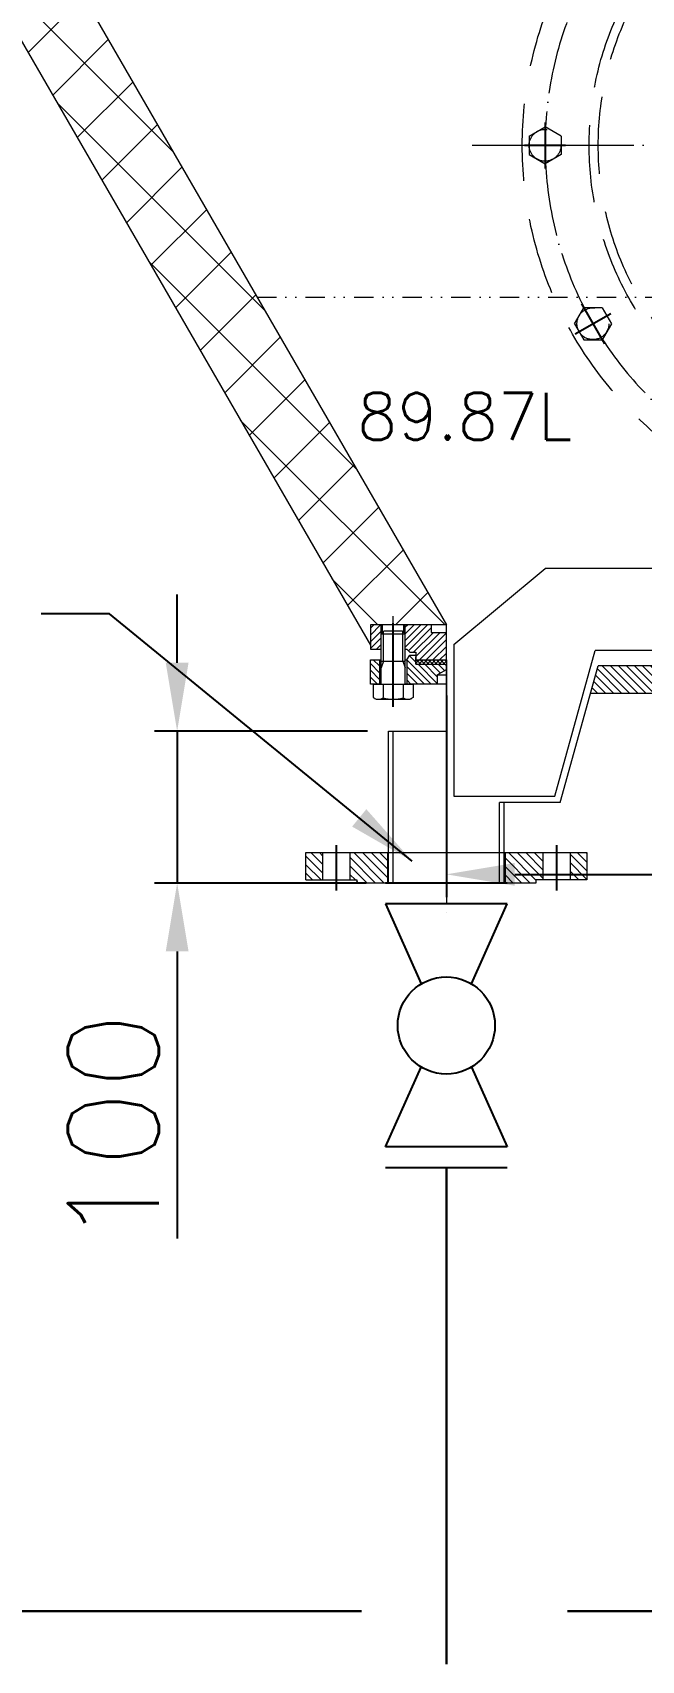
# Model space of a CAD drawing. Header units: millimetres. Extents: x 12181 to 44419, y -180123 to -157321.
# Drawn here: x 20759 to 21160, y -167642 to -166570 of the extents above; entities that cross this region are included whole.
import ezdxf

# ---------------------------------------------------------------- set-up
doc = ezdxf.new("R2010")
doc.units = ezdxf.units.MM
doc.header["$LTSCALE"] = 2
doc.header["$MEASUREMENT"] = 0
for name, pattern in [('ACAD_ISO04W100', [30, 24, -3, 0, -3]), ('CENTER', [50.8, 31.75, -6.35, 6.35, -6.35]), ('CENTER2', [28.575, 19.05, -3.175, 3.175, -3.175]), ('DASHEDX2', [38.1, 25.4, -12.7]), ('DIVIDE2', [15.875, 6.35, -3.175, 0, -3.175, 0, -3.175])]:
    doc.linetypes.add(name, pattern=pattern)
doc.layers.get('0').update_dxf_attribs({"lineweight": 20})
for name, color, linetype, lineweight in [('1', 1, 'Continuous', 9), ('中心线', 1, 'CENTER2', 13), ('中心线层', 1, 'ACAD_ISO04W100', 9), ('剖面线层', 4, 'Continuous', 9), ('尺寸线层', 3, 'Continuous', 13), ('工艺线', 4, 'Continuous', 30), ('细实线', 8, 'Continuous', 13), ('虚线', 142, 'DASHEDX2', 13)]:
    doc.layers.add(name, color=color, linetype=linetype, lineweight=lineweight)
doc.layers.add('3', color=3, linetype='CENTER')
doc.layers.add('P-FITT', color=7, linetype='Continuous')
doc.styles.add('HZ', font='txt.shx', dxfattribs={"bigfont": 'hztxt.shx'})
doc.styles.get("Standard").update_dxf_attribs({"font": 'txt.shx', "bigfont": 'hztxt.shx'})
doc.dimstyles.new('总装图', dxfattribs={"dimscale": 1.5, "dimtxt": 40, "dimasz": 30, "dimexe": 10, "dimexo": 5, "dimgap": 8, "dimtad": 1, "dimdec": 0, "dimtxsty": 'Standard', "dimcen": 2.5, "dimadec": 0, "dimazin": 0, "dimtfac": 1, "dimtdec": 0, "dimtmove": 0, "dimatfit": 3, "dimfxl": 1, "dimarcsym": 0})

# ---------------------------------------------------------------- blocks, each defined once
blk = doc.blocks.new('*D2195')
at = {"layer": 'Defpoints', "color": 0}
for p in [(20388.2, -165845.6), (22274.8, -165845.6), (21532.5, -166339.8), (21031.5, -166959.8), (21631.5, -166959.8)]:
    blk.add_point(p, dxfattribs=at)
at = {"layer": '尺寸线层', "color": 0, "lineweight": -2}
blk.add_arc((21331.5, -167479.4), 1157.2, 62.2282, 117.7718, dxfattribs=at)
at = {"layer": '尺寸线层', "color": 0}
for points in [[(20796, -166462.1), (20788.7, -166448.9), (20752.9, -166477.2)], [(21874.3, -166448.9), (21867.1, -166462.1), (21910.1, -166477.2)]]:
    blk.add_solid(points, dxfattribs=at)
at = {"layer": '尺寸线层', "color": 0, "insert": (21331.5, -166280.2), "char_height": 60, "attachment_point": 5}
blk.add_mtext('60°', dxfattribs=at)
blk = doc.blocks.new('*D2272')
at = {"layer": 'Defpoints', "color": 0}
for p in [(20987, -167029.8), (20854.3, -167129.8), (20986.3, -167129.8)]:
    blk.add_point(p, dxfattribs=at)
at = {"layer": '尺寸线层', "color": 0, "lineweight": -2}
for p, q in [((20854.3, -166984.8), (20854.3, -166939.8)), ((20979.5, -167029.8), (20839.3, -167029.8)), ((20854.3, -167029.8), (20854.3, -167129.8)), ((20978.8, -167129.8), (20839.3, -167129.8)), ((20854.3, -167174.8), (20854.3, -167363.8))]:
    blk.add_line(p, q, dxfattribs=at)
at = {"layer": '尺寸线层', "color": 0}
for points in [[(20846.8, -166984.8), (20861.8, -166984.8), (20854.3, -167029.8)], [(20846.8, -167174.8), (20861.8, -167174.8), (20854.3, -167129.8)]]:
    blk.add_solid(points, dxfattribs=at)
at = {"layer": '尺寸线层', "color": 0, "insert": (20812.3, -167291.8), "char_height": 60, "attachment_point": 5, "rotation": 90}
blk.add_mtext('100', dxfattribs=at)
blk = doc.blocks.new('*D2270')
at = {"layer": 'Defpoints', "color": 0}
for p in [(21031.5, -166998.8), (21631.5, -166998.8), (21631.5, -167124.1)]:
    blk.add_point(p, dxfattribs=at)
at = {"layer": '尺寸线层', "color": 0, "lineweight": -2}
for p, q in [((21031.5, -167006.3), (21031.5, -167139.1)), ((21631.5, -167006.3), (21631.5, -167139.1)), ((21076.5, -167124.1), (21586.5, -167124.1))]:
    blk.add_line(p, q, dxfattribs=at)
at = {"layer": '尺寸线层', "color": 0}
for points in [[(21076.5, -167116.6), (21076.5, -167131.6), (21031.5, -167124.1)], [(21586.5, -167116.6), (21586.5, -167131.6), (21631.5, -167124.1)]]:
    blk.add_solid(points, dxfattribs=at)
at = {"layer": '尺寸线层', "color": 0, "insert": (21331.5, -167082.1), "char_height": 60, "attachment_point": 5}
blk.add_mtext('%%C600*6', dxfattribs=at)
blk = doc.blocks.new('*U1396', base_point=(600, 295.1))
at = {"color": 7}
for p, q in [((589.5, 301.1), (600, 307.2)), ((589.5, 301.1), (589.5, 289)), ((610.5, 301.1), (600, 307.2)), ((610.5, 301.1), (610.5, 289)), ((589.5, 289), (600, 282.9)), ((610.5, 289), (600, 282.9))]:
    blk.add_line(p, q, dxfattribs=at)
blk.add_circle((600, 295.1), 10.5, dxfattribs=at)
at = {"layer": '3', "color": 3}
for p, q in [((600, 310.2), (600, 279.9)), ((586.5, 295.1), (613.5, 295.1))]:
    blk.add_line(p, q, dxfattribs=at)
blk = doc.blocks.new('A$C630E34C9')
for radius in [250, 206, 200]:
    blk.add_circle((0, 0), radius)
at = {"layer": '中心线层'}
for p, q in [((0, 271.8), (0, -284.5)), ((-282.9, 0), (-245.5, 0)), ((-224.5, 0), (274.3, 0))]:
    blk.add_line(p, q, dxfattribs=at)
blk.add_arc((0, 0), 235, 182.9145, 177.0855, dxfattribs=at)
for p, rotation in [((0, 235), 270), ((-117.5, 203.5), 300.0000000000624), ((117.5, 203.5), 239.9999999999376), ((-203.5, 117.5), 329.9999999999897), ((203.5, 117.5), 210.0000000000103), ((235, 0), 180), ((-203.5, -117.5), 30.00000000001032), ((203.5, -117.5), 149.9999999999897), ((-117.5, -203.5), 59.99999999993758), ((117.5, -203.5), 120.0000000000624), ((0, -235), 90)]:
    blk.add_blockref('*U1396', p, dxfattribs=dict(rotation=rotation))
blk.add_blockref('*U1396', (-235, 0))
blk = doc.blocks.new('*U1439', base_point=(-70.7, 734.2))
at = {"color": 7}
for p, q in [((-79.6, 747.3), (-80.7, 745.5)), ((-80.7, 745.5), (-80.7, 722.9)), ((-70.7, 747.3), (-79.6, 747.3)), ((-70.7, 740.8), (-79.6, 740.8)), ((-70.7, 747.3), (-70.7, 721.1)), ((-70.7, 742.2), (-37.7, 742.2)), ((-55.7, 742.2), (-55.7, 726.2)), ((-37.7, 742.2), (-37.7, 726.2)), ((-37.7, 742.2), (-35.7, 740.2)), ((-35.7, 740.2), (-35.7, 728.2)), ((-70.7, 734.2), (-70.7, 734.2)), ((-70.7, 734.2), (-70.7, 734.2)), ((-70.7, 734.2), (-70.7, 734.2)), ((-79.6, 721.1), (-80.7, 722.9)), ((-70.7, 727.7), (-79.6, 727.7)), ((-70.7, 721.1), (-79.6, 721.1)), ((-70.7, 726.2), (-37.7, 726.2)), ((-35.7, 728.2), (-37.7, 726.2))]:
    blk.add_line(p, q, dxfattribs=at)
for centre, radius, start, end in [((-74.9, 744), 5.79, 154.3842, 214.3842), ((-59, 734.2), 21.7, 162.412, 197.588), ((-74.9, 724.4), 5.79, 145.6158, 205.6158)]:
    blk.add_arc(centre, radius, start, end, dxfattribs=at)
at = {"layer": '1', "color": 1}
for p, q in [((-55.7, 740.6), (-60.1, 742.2)), ((-55.7, 740.6), (-36.1, 740.6)), ((-55.7, 727.8), (-60.1, 726.2)), ((-55.7, 727.8), (-36.1, 727.8))]:
    blk.add_line(p, q, dxfattribs=at)
at = {"layer": '3', "color": 3, "ltscale": 2}
blk.add_line((-85.7, 734.2), (-30.7, 734.2), dxfattribs=at)
blk = doc.blocks.new('A$C418601B7')
at = {"layer": 'P-FITT', "color": 7}
for p, q in [((-2.345, 1), (-2.345, -1)), ((-2, 1), (-2, -1)), ((-0.686, 0.412), (-2, 1)), ((0.686, 0.412), (2, 1)), ((2, 1), (2, -1)), ((2.345, 1), (2.345, -1)), ((-2, -1), (-0.686, -0.412)), ((2, -1), (0.686, -0.412))]:
    blk.add_line(p, q, dxfattribs=at)
blk.add_circle((0, 0), 0.8, dxfattribs=at)
blk = doc.blocks.new('A$C082A5A86')
at = {"layer": '工艺线', "xscale": 40, "yscale": 40, "zscale": 40}
blk.add_blockref('A$C418601B7', (-93.8, 0), dxfattribs=at)
blk = doc.blocks.new('*U2346')
at = {"linetype": 'Continuous'}
h = blk.add_hatch(dxfattribs=at)
h.set_pattern_fill('U', color=1, scale=4, angle=45, style=0, pattern_type=0)
h.set_pattern_definition([(45, (0, 0), (-2.82842712, 2.82842712), [])])
h.paths.add_polyline_path([(51778.4, -37886.1), (51767.4, -37886.1), (51767.4, -37904.1), (51778.4, -37904.1)])
h.paths.add_polyline_path([(51821.2, -37886.1), (51796.4, -37886.1), (51796.4, -37904.1), (51800.9, -37904.1), (51800.9, -37906.1), (51821.2, -37906.1)])
h.paths.add_polyline_path([(51923.4, -37886.1), (51898.7, -37886.1), (51898.7, -37906.1), (51918.9, -37906.1), (51918.9, -37904.1), (51923.4, -37904.1)])
h.paths.add_polyline_path([(51952.4, -37886.1), (51941.4, -37886.1), (51941.4, -37904.1), (51952.4, -37904.1)])
blk = doc.blocks.new('*U2347', base_point=(51859.9, -37906.1))
at = {"color": 7, "linetype": 'Continuous'}
for p, q in [((51952.4, -37886.1), (51767.4, -37886.1)), ((51767.4, -37886.1), (51767.4, -37904.1)), ((51778.4, -37886.1), (51778.4, -37904.1)), ((51796.4, -37886.1), (51796.4, -37904.1)), ((51821.2, -37886.1), (51821.2, -37906.1)), ((51898.7, -37886.1), (51898.7, -37906.1)), ((51923.4, -37886.1), (51923.4, -37904.1)), ((51941.4, -37886.1), (51941.4, -37904.1)), ((51952.4, -37904.1), (51952.4, -37886.1)), ((51767.4, -37904.1), (51800.9, -37904.1)), ((51800.9, -37904.1), (51800.9, -37906.1)), ((51952.4, -37904.1), (51918.9, -37904.1)), ((51918.9, -37904.1), (51918.9, -37906.1)), ((51800.9, -37906.1), (51918.9, -37906.1))]:
    blk.add_line(p, q, dxfattribs=at)
at = {"layer": '3', "color": 3, "linetype": 'Continuous'}
for p, q in [((51787.4, -37881.1), (51787.4, -37911.1)), ((51859.9, -37881.1), (51859.9, -37911.1)), ((51932.4, -37881.1), (51932.4, -37911.1))]:
    blk.add_line(p, q, dxfattribs=at)
at = {"color": 1, "linetype": 'Continuous'}
blk.add_blockref('*U2346', (0, 0), dxfattribs=at)

msp = doc.modelspace()

# ---------------------------------------------------------------- hatches: boundary and pattern name
at = {"layer": '剖面线层'}
h = msp.add_hatch(dxfattribs=at)
h.set_pattern_fill('ANSI37', color=256, scale=250, style=0)
h.paths.add_polyline_path([(20381.5, -161294, 0.414214), (20331.5, -161344), (20331.5, -162318.9), (20375.1, -162318.9), (20375.1, -162270.9), (20381.5, -162270.9)])
h.paths.add_polyline_path([(22331.5, -161344, 0.414214), (22281.5, -161294), (22281.5, -162270.9), (22287.9, -162270.9), (22287.9, -162318.9), (22331.5, -162318.9)])
h.paths.add_polyline_path([(22331.5, -162318.9), (22285.3, -162318.9), (22285.3, -162622.9), (22331.5, -162622.9)])
h.paths.add_polyline_path([(20377.7, -162318.9), (20331.5, -162318.9), (20331.5, -162622.9), (20377.7, -162622.9)])
h.paths.add_polyline_path([(20381.5, -162670.9), (20375.1, -162670.9), (20375.1, -162638.9), (20331.5, -162638.9), (20331.5, -162738.9), (20381.5, -162738.9)])
h.paths.add_polyline_path([(22331.5, -162638.9), (22287.9, -162638.9), (22287.9, -162670.9), (22281.5, -162670.9), (22281.5, -162738.9), (22331.5, -162738.9)])
h.paths.add_polyline_path([(22331.5, -162738.9), (22281.5, -162738.9), (22281.5, -164614), (22331.5, -164564)])
h.paths.add_polyline_path([(20381.5, -162738.9), (20331.5, -162738.9), (20331.5, -163794), (20381.5, -163794)])
h.paths.add_polyline_path([(20381.5, -163794), (20331.5, -163794), (20331.5, -164832), (20381.5, -164832)])
h.paths.add_polyline_path([(20381.5, -165155.9), (20331.5, -165155.9), (20331.5, -165608.9), (20381.5, -165608.9)])
h.paths.add_polyline_path([(20381.5, -165608.9), (20331.5, -165608.9), (20331.5, -165820.6, 0.131652), (20344.9, -165870.6), (20981.5, -166973.2), (20981.5, -166959.8), (21031.5, -166959.8), (20388.2, -165845.6, -0.131652), (20381.5, -165820.6), (20381.5, -165794)])
h.paths.add_polyline_path([(22318.1, -165870.6, 0.131652), (22331.5, -165820.6), (22331.5, -165608.9), (22281.5, -165608.9), (22281.5, -165794), (22281.5, -165820.6, -0.131652), (22274.8, -165845.6), (21631.5, -166959.8), (21681.5, -166959.8), (21681.5, -166973.2)])
h.paths.add_polyline_path([(22331.5, -164724), (22281.5, -164674), (22281.5, -165608.9), (22331.5, -165608.9)])
at = {"layer": '细实线'}
h = msp.add_hatch(dxfattribs=at)
h.set_pattern_fill('ANSI31', color=256, scale=25, style=0)
h.set_pattern_definition([(45, (46297.566, -14645.231), (-2.20970869, 2.20970869), [])])
h.paths.add_polyline_path([(21031.5, -166964.8), (21021.5, -166964.8), (21021.5, -166959.8), (21004.5, -166959.8), (21004.5, -166975.8), (21005.5, -166975.8), (21007.5, -166977.8), (21011.5, -166977.8), (21011.5, -166982.8), (21031.5, -166982.8)])
h.paths.add_polyline_path([(20988.5, -166965.8), (20988.5, -166959.8), (20981.5, -166959.8), (20981.5, -166975.8), (20988.5, -166975.8)])
h.paths.add_polyline_path([(21658.5, -166959.8), (21641.6, -166959.8), (21641.6, -166964.8), (21631.5, -166964.8), (21631.5, -166982.8), (21651.5, -166982.8), (21651.5, -166980.8), (21651.5, -166977.8), (21655.5, -166977.8), (21657.5, -166975.8), (21658.5, -166975.8)])
h.paths.add_polyline_path([(21681.5, -166959.8), (21674.5, -166959.8), (21674.5, -166965.8), (21674.5, -166975.8), (21681.5, -166975.8)])
h = msp.add_hatch(dxfattribs=at)
h.set_pattern_fill('ANSI31', color=256, scale=25, angle=90, style=0)
h.set_pattern_definition([(135, (46297.566, -14645.231), (-2.20970869, -2.20970869), [])])
h.paths.add_polyline_path([(20987.5, -166982.8), (20981.5, -166982.8), (20981.5, -166998.8), (20987.5, -166998.8)])
h.paths.add_polyline_path([(21031.5, -166989.3), (21031.5, -166985.8), (21011.5, -166985.8), (21011.5, -166980.8), (21011.5, -166979.8), (21007.5, -166979.8), (21005.5, -166982.8), (21005.5, -166998.8), (21009.6, -166998.8), (21025.5, -166998.8), (21025.5, -166992.8)])
h.paths.add_polyline_path([(21657.5, -166982.8), (21655.5, -166979.8), (21651.5, -166979.8), (21651.5, -166982.8), (21651.5, -166985.8), (21631.5, -166985.8), (21631.5, -166989.3), (21637.5, -166992.8), (21637.5, -166998.8), (21657.5, -166998.8)])
h.paths.add_polyline_path([(21681.5, -166982.8), (21675.5, -166982.8), (21675.5, -166998.8), (21679.6, -166998.8), (21681.5, -166998.8)])
h = msp.add_hatch(dxfattribs=at)
h.set_pattern_fill('ANSI37', color=256, scale=15, style=0)
h.set_pattern_definition([(45, (46297.5661, -14645.2311), (-1.325825215, 1.325825215), []), (135, (46297.5661, -14645.2311), (-1.325825215, -1.325825215), [])])
h.paths.add_polyline_path([(21651.5, -166982.8), (21631.5, -166982.8), (21631.5, -166985.8), (21651.5, -166985.8)])
h.paths.add_polyline_path([(21031.5, -166982.8), (21011.5, -166982.8), (21011.5, -166985.8), (21031.5, -166985.8)])
h = msp.add_hatch(dxfattribs=at)
h.set_pattern_fill('ANSI31', color=256, scale=30, angle=90, style=0)
h.set_pattern_definition([(135, (45733.566, -14445.231), (-2.65165043, -2.65165043), [])])
h.paths.add_polyline_path([(21210.6, -167004.7), (21210.6, -166992.5), (21212.3, -166990.7), (21216.6, -166990.7), (21216.6, -166986.7), (21131.5, -166986.7), (21126.5, -167004.7)])
h.paths.add_polyline_path([(21276.5, -167004.7), (21276.5, -166986.7), (21216.6, -166986.7), (21216.6, -166990.7), (21220.8, -166990.7), (21222.6, -166992.5), (21222.6, -167004.7)])
h.paths.add_polyline_path([(21386.5, -166986.7), (21386.5, -167004.7), (21440.5, -167004.7), (21440.5, -166992.5), (21442.2, -166990.7), (21446.5, -166990.7), (21446.5, -166986.7)])
h.paths.add_polyline_path([(21536.5, -167004.7), (21531.5, -166986.7), (21446.5, -166986.7), (21446.5, -166990.7), (21450.7, -166990.7), (21452.5, -166992.5), (21452.5, -167004.7)])

# ---------------------------------------------------------------- linework, layer by layer
for p, q in [((20388.2, -165845.6), (21031.5, -166959.8)), ((20344.9, -165870.6), (20981.5, -166973.2)), ((21036.5, -166972.7), (21096.5, -166922.7)), ((21296.5, -166922.7), (21096.5, -166922.7)), ((21031.5, -166959.8), (20981.5, -166959.8)), ((20981.5, -166959.8), (20981.5, -166975.8)), ((20989.5, -166964.8), (20989.5, -166959.8)), ((21003.5, -166964.8), (21003.5, -166959.8)), ((21021.5, -166959.8), (21021.5, -166964.8)), ((21031.5, -166982.8), (21031.5, -166959.8)), ((21021.5, -166964.8), (21031.5, -166964.8)), ((20981.5, -166975.8), (20988.5, -166975.8)), ((21004.5, -166975.8), (21005.5, -166975.8)), ((21005.5, -166975.8), (21007.5, -166977.8)), ((21005.5, -166982.8), (21007.5, -166979.8)), ((21007.5, -166977.8), (21011.5, -166977.8)), ((21007.5, -166979.8), (21011.5, -166979.8)), ((21011.5, -166977.8), (21011.5, -166982.8)), ((21011.5, -166985.8), (21011.5, -166980.8)), ((21036.5, -166972.7), (21036.5, -167072.7)), ((21102.9, -167072.7), (21129.5, -166976.7)), ((21296.5, -166976.7), (21129.5, -166976.7)), ((20981.5, -166982.8), (20988.5, -166982.8)), ((20981.5, -166998.8), (20981.5, -166982.8)), ((20987.5, -166982.8), (20987.5, -166998.8)), ((21004.5, -166982.8), (21005.5, -166982.8)), ((21005.5, -166982.8), (21005.5, -166998.8)), ((21011.5, -166982.8), (21031.5, -166982.8)), ((21011.5, -166985.8), (21031.5, -166985.8)), ((21025.5, -166992.8), (21031.5, -166989.3)), ((21031.5, -166982.8), (21031.5, -166985.8)), ((21031.5, -167024), (21031.5, -166985.8)), ((21031.5, -166985.8), (21031.5, -167029.8)), ((21106.5, -167076.7), (21131.5, -166986.7)), ((21276.5, -166986.7), (21131.5, -166986.7)), ((20988.5, -166998.8), (20981.5, -166998.8)), ((21031.5, -166998.8), (21004.5, -166998.8)), ((21025.5, -166992.8), (21031.5, -166992.8)), ((21025.5, -166992.8), (21025.5, -166998.8)), ((21126.5, -167004.7), (21210.6, -167004.7)), ((20993.5, -167129.8), (20993.5, -167029.8)), ((20993.5, -167029.8), (21031.5, -167029.8)), ((20996.5, -167129.8), (20996.5, -167029.8)), ((21036.5, -167072.7), (21102.9, -167072.7)), ((21106.5, -167076.7), (21066.5, -167076.7)), ((21066.5, -167129.8), (21066.5, -167076.7)), ((21069.5, -167129.8), (21069.5, -167076.7))]:
    msp.add_line(p, q)
at = {"layer": '中心线'}
msp.add_line((21031.5, -167134.8), (21031.5, -167021.8), dxfattribs=at)
at = {"layer": '中心线层'}
for p, q in [((20996.5, -166963.8), (20996.5, -166954.1)), ((21031.5, -167035.1), (21031.5, -167149.2))]:
    msp.add_line(p, q, dxfattribs=at)
at = {"layer": '工艺线'}
for p, q in [((21031.5, -167317.4), (21031.5, -167644.1)), ((18961.8, -167609.4), (20975.7, -167609.4)), ((21111.2, -167609.4), (21319.7, -167609.4))]:
    msp.add_line(p, q, dxfattribs=at)
at = {"layer": '细实线', "linetype": 'DIVIDE2'}
msp.add_line((20906.9, -166744), (21756.1, -166744), dxfattribs=at)
at = {"layer": '细实线'}
for p, q in [((20988.5, -166965.8), (20988.5, -166959.8)), ((21004.5, -166975.8), (21004.5, -166959.8))]:
    msp.add_line(p, q, dxfattribs=at)

# ---------------------------------------------------------------- block references
for name, p, rotation in [('*U1439', (20996.5, -166998.8), 90), ('A$C082A5A86', (21031.5, -167317.4), 270)]:
    msp.add_blockref(name, p, dxfattribs=dict(rotation=rotation))
at = {"color": 1, "linetype": 'Continuous', "xscale": -1}
msp.add_blockref('*U2347', (21031.5, -167129.8), dxfattribs=at)
at = {"layer": '虚线'}
msp.add_blockref('A$C630E34C9', (21331.5, -166644), dxfattribs=at)

# ---------------------------------------------------------------- texts
at = {"layer": '尺寸线层', "style": 'HZ'}
msp.add_text('89.87L', height=30.87, dxfattribs=at).set_placement((20972.8, -166837.9))

# ---------------------------------------------------------------- dimensions: what is measured, and where the dimension line sits
at = {"layer": '尺寸线层'}
dim = msp.add_angular_dim_2l(base=(21532.5, -166339.8), line1=((20388.2, -165845.6), (21031.5, -166959.8)), line2=((22274.8, -165845.6), (21631.5, -166959.8)), dimstyle='总装图', dxfattribs=at)
dim.commit()
dim.dimension.update_dxf_attribs({"geometry": '*D2195', "text_midpoint": (21331.5, -166280.2)})
dim = msp.add_linear_dim(base=(20854.3, -167129.8), p1=(20987, -167029.8), p2=(20986.3, -167129.8), angle=90, dimstyle='总装图', dxfattribs=at)
dim.commit()
dim.dimension.update_dxf_attribs({"geometry": '*D2272', "text_midpoint": (20812.3, -167291.8)})
dim = msp.add_linear_dim(base=(21631.5, -167124.1), p1=(21031.5, -166998.8), p2=(21631.5, -166998.8), text='%%C600*6', dimstyle='总装图', dxfattribs=at)
dim.commit()
dim.dimension.update_dxf_attribs({"geometry": '*D2270', "text_midpoint": (21331.5, -167082.1)})

# ---------------------------------------------------------------- leaders
at = {"layer": '尺寸线层', "annotation_type": 0, "has_hookline": 1, "hookline_direction": 1, "text_width": 530}
msp.add_leader([(21009, -167115.4), (20809.8, -166952.6), (20764.8, -166952.6)], dimstyle='总装图', override={"dimgap": 8, "dimtad": 0}, dxfattribs=at)

doc.saveas('drawing.dxf')
